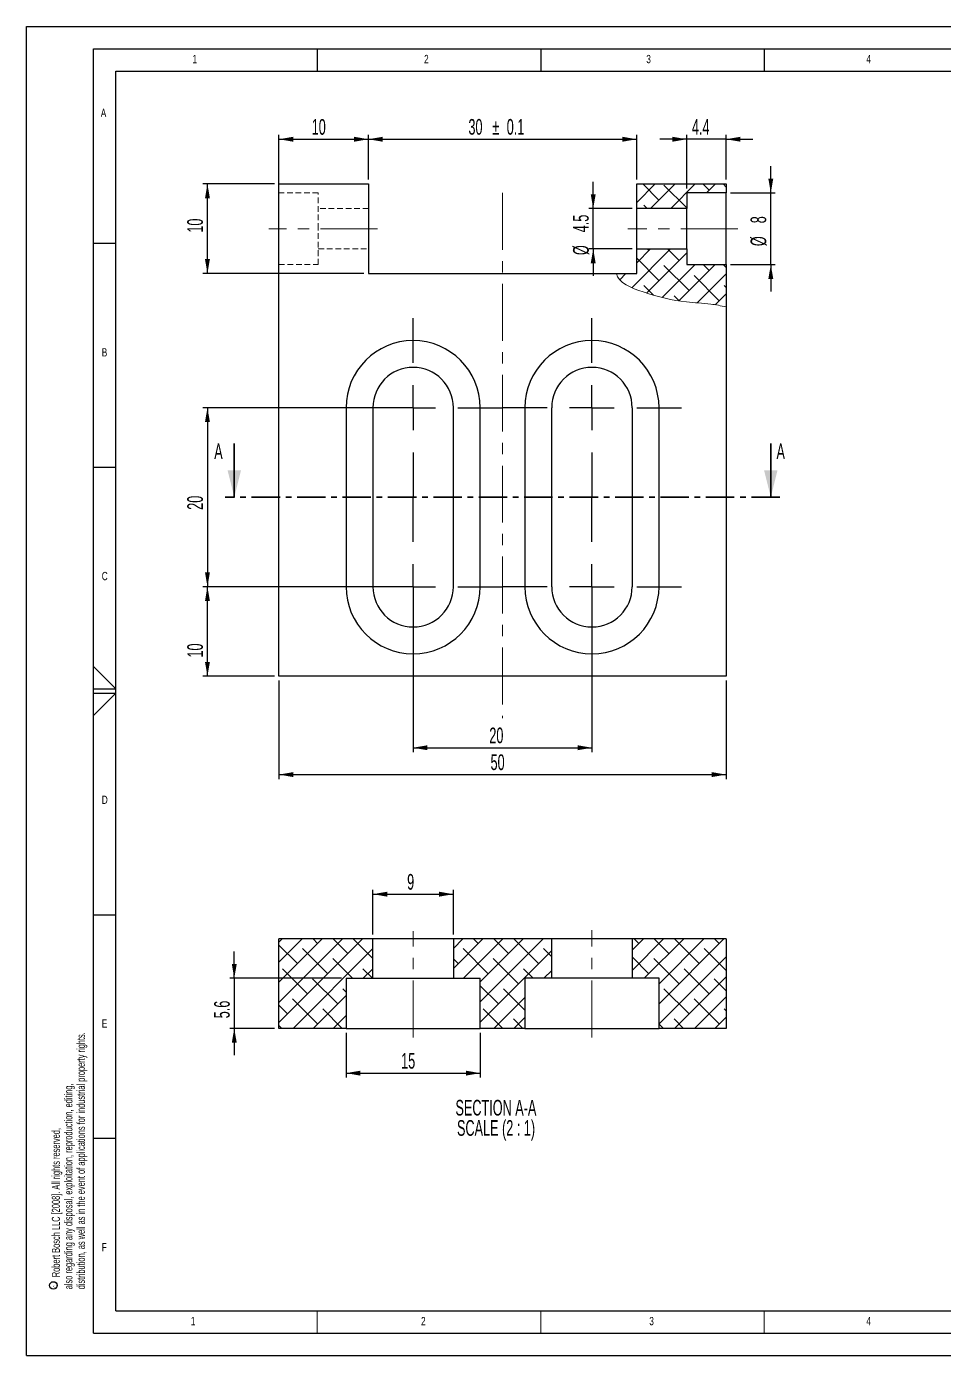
# Paper-space layout 'Sheet2' of a CAD drawing. Header units: millimetres. Extents: x 0 to 420, y 0 to 297.
# Drawn here: x 0 to 205.3, y 0 to 297 of the extents above; entities that cross this region are included whole.
import ezdxf

# ---------------------------------------------------------------- set-up
doc = ezdxf.new("R2010")
doc.units = ezdxf.units.MM
for name, pattern in [('CENTER', [10.16, 6.35, -1.27, 1.27, -1.27]), ('CENTERX2', [20.32, 12.7, -2.54, 2.54, -2.54]), ('HIDDEN', [1.905, 1.27, -0.635])]:
    doc.linetypes.add(name, pattern=pattern)
doc.layers.add('FORMAT', color=7, linetype='Continuous')
doc.layers.add('SLD-0', color=7, linetype='Continuous')
doc.styles.add('SLDTEXTSTYLE0', font='TXT', dxfattribs={"width": 0.75})
doc.styles.add('SLDTEXTSTYLE1', font='TXT', dxfattribs={"width": 0.605})
doc.dimstyles.new('SLDDIMSTYLE0', dxfattribs={"dimtxt": 3.5, "dimasz": 3.2, "dimexe": 0, "dimexo": 0.0625, "dimgap": 0.875, "dimtad": 1, "dimdec": 1, "dimlfac": 0.5, "dimrnd": 1e-09, "dimzin": 12, "dimdsep": 46, "dimtxsty": 'SLDTEXTSTYLE1', "dimsah": 1, "dimcen": 0.09, "dimadec": 0, "dimazin": 3, "dimtfac": 1, "dimtdec": 1, "dimtmove": 0, "dimatfit": 0, "dimfxl": 0, "dimfrac": 2, "dimtolj": 1, "dimtzin": 12, "dimarcsym": 0})
doc.dimstyles.new('SLDDIMSTYLE1', dxfattribs={"dimtxt": 3.5, "dimasz": 3.2, "dimexe": 0, "dimexo": 0.0625, "dimgap": 0.875, "dimtad": 1, "dimdec": 1, "dimlfac": 0.5, "dimrnd": 1e-09, "dimzin": 12, "dimdsep": 46, "dimtxsty": 'SLDTEXTSTYLE1', "dimsah": 1, "dimcen": 0.09, "dimadec": 0, "dimazin": 3, "dimtfac": 1, "dimtdec": 1, "dimtofl": 0, "dimtmove": 0, "dimatfit": 3, "dimfxl": 0, "dimfrac": 2, "dimtolj": 1, "dimtzin": 12, "dimarcsym": 0})

# ---------------------------------------------------------------- blocks, each defined once
blk = doc.blocks.new('SW_NOTE_0_1')
at = {"layer": 'SLD-0', "color": 0}
blk.add_circle((-1.07, 0.48), 0.846, dxfattribs=at)
at = {"layer": 'SLD-0', "color": 0, "insert": (-1.29, 0), "char_height": 1, "attachment_point": 1, "rotation": 90, "style": 'SLDTEXTSTYLE1'}
blk.add_mtext('c', dxfattribs=at)
blk = doc.blocks.new('_D')
at = {"layer": 'SLD-0'}
for p, q in [((166.46, 259.82), (166.46, 265.82)), ((157.46, 259.82), (167.46, 259.82)), ((166.46, 243.82), (166.46, 259.82)), ((157.46, 243.82), (167.46, 243.82)), ((166.46, 243.82), (166.46, 237.82))]:
    blk.add_line(p, q, dxfattribs=at)
for points in [[(166.46, 259.82), (167.01, 263.02), (165.91, 263.02)], [(166.46, 243.82), (165.91, 240.62), (167.01, 240.62)]]:
    blk.add_solid(points, dxfattribs=at)
at = {"layer": 'SLD-0', "char_height": 3.5, "attachment_point": 1, "rotation": 90, "style": 'SLDTEXTSTYLE1'}
for s, insert in [('8', (161.93, 253.04)), ('%%c', (161.94, 247.93))]:
    blk.add_mtext(s, dxfattribs=dict(at, insert=insert))
blk = doc.blocks.new('_D_1')
at = {"layer": 'SLD-0'}
for p, q in [((126.74, 256.32), (126.74, 262.32)), ((135.46, 256.32), (125.74, 256.32)), ((126.74, 247.32), (126.74, 256.32)), ((135.46, 247.32), (125.74, 247.32)), ((126.74, 247.32), (126.74, 241.32))]:
    blk.add_line(p, q, dxfattribs=at)
for points in [[(126.74, 256.32), (127.29, 259.52), (126.19, 259.52)], [(126.74, 247.32), (126.19, 244.12), (127.29, 244.12)]]:
    blk.add_solid(points, dxfattribs=at)
at = {"layer": 'SLD-0', "char_height": 3.5, "attachment_point": 1, "rotation": 90, "style": 'SLDTEXTSTYLE1'}
for s, insert in [('4.5', (122.22, 251.03)), ('%%c', (122.23, 245.93))]:
    blk.add_mtext(s, dxfattribs=dict(at, insert=insert))
blk = doc.blocks.new('_D_2')
at = {"layer": 'SLD-0'}
for p, q in [((147.66, 271.82), (141.66, 271.82)), ((147.66, 260.82), (147.66, 272.82)), ((156.46, 271.82), (147.66, 271.82)), ((156.46, 262.82), (156.46, 272.82)), ((156.46, 271.82), (162.46, 271.82))]:
    blk.add_line(p, q, dxfattribs=at)
for points in [[(147.66, 271.82), (144.46, 272.37), (144.46, 271.27)], [(156.46, 271.82), (159.66, 271.27), (159.66, 272.37)]]:
    blk.add_solid(points, dxfattribs=at)
at = {"layer": 'SLD-0', "insert": (148.82, 276.33), "char_height": 3.5, "attachment_point": 1, "style": 'SLDTEXTSTYLE1'}
blk.add_mtext('4.4', dxfattribs=at)
blk = doc.blocks.new('_D_3')
at = {"layer": 'SLD-0'}
for p, q in [((86.46, 170.82), (86.46, 134.82)), ((126.46, 170.82), (126.46, 134.82)), ((86.46, 135.82), (126.46, 135.82))]:
    blk.add_line(p, q, dxfattribs=at)
for points in [[(86.46, 135.82), (89.66, 135.27), (89.66, 136.37)], [(126.46, 135.82), (123.26, 136.37), (123.26, 135.27)]]:
    blk.add_solid(points, dxfattribs=at)
at = {"layer": 'SLD-0', "insert": (103.5, 140.33), "char_height": 3.5, "attachment_point": 1, "style": 'SLDTEXTSTYLE1'}
blk.add_mtext('20', dxfattribs=at)
blk = doc.blocks.new('_D_4')
at = {"layer": 'SLD-0'}
for p, q in [((85.46, 211.82), (39.46, 211.82)), ((40.46, 211.82), (40.46, 171.82)), ((85.46, 171.82), (39.46, 171.82))]:
    blk.add_line(p, q, dxfattribs=at)
for points in [[(40.46, 211.82), (39.91, 208.62), (41.01, 208.62)], [(40.46, 171.82), (41.01, 175.02), (39.91, 175.02)]]:
    blk.add_solid(points, dxfattribs=at)
at = {"layer": 'SLD-0', "insert": (35.94, 189), "char_height": 3.5, "attachment_point": 1, "rotation": 90, "style": 'SLDTEXTSTYLE1'}
blk.add_mtext('20', dxfattribs=at)
blk = doc.blocks.new('_D_5')
at = {"layer": 'SLD-0'}
for p, q in [((85.46, 171.82), (39.46, 171.82)), ((40.46, 151.82), (40.46, 171.82)), ((55.46, 151.82), (39.46, 151.82))]:
    blk.add_line(p, q, dxfattribs=at)
for points in [[(40.46, 171.82), (39.91, 168.62), (41.01, 168.62)], [(40.46, 151.82), (41.01, 155.02), (39.91, 155.02)]]:
    blk.add_solid(points, dxfattribs=at)
at = {"layer": 'SLD-0', "insert": (35.94, 155.98), "char_height": 3.5, "attachment_point": 1, "rotation": 90, "style": 'SLDTEXTSTYLE1'}
blk.add_mtext('10', dxfattribs=at)
blk = doc.blocks.new('_D_6')
at = {"layer": 'SLD-0'}
for p, q in [((76.46, 262.82), (76.46, 272.82)), ((76.46, 271.82), (136.46, 271.82)), ((136.46, 262.82), (136.46, 272.82))]:
    blk.add_line(p, q, dxfattribs=at)
for points in [[(76.46, 271.82), (79.66, 271.27), (79.66, 272.37)], [(136.46, 271.82), (133.26, 272.37), (133.26, 271.27)]]:
    blk.add_solid(points, dxfattribs=at)
at = {"layer": 'SLD-0', "char_height": 3.5, "attachment_point": 1, "style": 'SLDTEXTSTYLE1'}
for s, insert in [('30', (98.83, 276.34)), ('0.1', (107.4, 276.34)), ('%%p', (104.18, 276.33))]:
    blk.add_mtext(s, dxfattribs=dict(at, insert=insert))
blk = doc.blocks.new('_D_7')
at = {"layer": 'SLD-0'}
for p, q in [((56.46, 150.82), (56.46, 128.82)), ((156.46, 150.82), (156.46, 128.82)), ((56.46, 129.82), (156.46, 129.82))]:
    blk.add_line(p, q, dxfattribs=at)
for points in [[(56.46, 129.82), (59.66, 129.27), (59.66, 130.37)], [(156.46, 129.82), (153.26, 130.37), (153.26, 129.27)]]:
    blk.add_solid(points, dxfattribs=at)
at = {"layer": 'SLD-0', "insert": (103.78, 134.33), "char_height": 3.5, "attachment_point": 1, "style": 'SLDTEXTSTYLE1'}
blk.add_mtext('50', dxfattribs=at)
blk = doc.blocks.new('_D_8')
at = {"layer": 'SLD-0'}
for p, q in [((56.46, 258.82), (56.46, 272.82)), ((56.46, 271.82), (76.46, 271.82)), ((76.46, 262.82), (76.46, 272.82))]:
    blk.add_line(p, q, dxfattribs=at)
for points in [[(56.46, 271.82), (59.66, 271.27), (59.66, 272.37)], [(76.46, 271.82), (73.26, 272.37), (73.26, 271.27)]]:
    blk.add_solid(points, dxfattribs=at)
at = {"layer": 'SLD-0', "insert": (63.78, 276.33), "char_height": 3.5, "attachment_point": 1, "style": 'SLDTEXTSTYLE1'}
blk.add_mtext('10', dxfattribs=at)
blk = doc.blocks.new('_D_9')
at = {"layer": 'SLD-0'}
for p, q in [((55.46, 261.82), (39.46, 261.82)), ((40.46, 241.82), (40.46, 261.82)), ((75.46, 241.82), (39.46, 241.82))]:
    blk.add_line(p, q, dxfattribs=at)
for points in [[(40.46, 261.82), (39.91, 258.62), (41.01, 258.62)], [(40.46, 241.82), (41.01, 245.02), (39.91, 245.02)]]:
    blk.add_solid(points, dxfattribs=at)
at = {"layer": 'SLD-0', "insert": (35.94, 250.94), "char_height": 3.5, "attachment_point": 1, "rotation": 90, "style": 'SLDTEXTSTYLE1'}
blk.add_mtext('10', dxfattribs=at)
blk = doc.blocks.new('SW_CENTERMARKSYMBOL_0')
at = {"layer": 'SLD-0', "color": 0}
for p, q in [((0, 10), (0, 20)), ((0, 0), (0, 5)), ((-10, 0), (-20, 0)), ((0, 0), (-5, 0)), ((0, 0), (0, -5)), ((0, 0), (5, 0)), ((10, 0), (20, 0)), ((0, -10), (0, -20)), ((0, -30), (0, -20)), ((0, -40), (0, -35)), ((-10, -40), (-20, -40)), ((0, -40), (-5, -40)), ((0, -40), (0, -45)), ((0, -40), (5, -40)), ((10, -40), (20, -40)), ((0, -50), (0, -60))]:
    blk.add_line(p, q, dxfattribs=at)
blk = doc.blocks.new('SW_CENTERMARKSYMBOL_1')
at = {"layer": 'SLD-0', "color": 0}
for p, q in [((0, 10), (0, 20)), ((0, 0), (0, 5)), ((-10, 0), (-20, 0)), ((0, 0), (-5, 0)), ((0, 0), (0, -5)), ((0, 0), (5, 0)), ((10, 0), (20, 0)), ((0, -10), (0, -20)), ((0, -30), (0, -20)), ((0, -40), (0, -35)), ((-10, -40), (-20, -40)), ((0, -40), (-5, -40)), ((0, -40), (0, -45)), ((0, -40), (5, -40)), ((10, -40), (20, -40)), ((0, -50), (0, -60))]:
    blk.add_line(p, q, dxfattribs=at)
blk = doc.blocks.new('_D_10')
at = {"layer": 'SLD-0'}
for p, q in [((71.46, 72.09), (71.46, 62.09)), ((101.46, 72.09), (101.46, 62.09)), ((71.46, 63.09), (101.46, 63.09))]:
    blk.add_line(p, q, dxfattribs=at)
for points in [[(71.46, 63.09), (74.66, 62.54), (74.66, 63.64)], [(101.46, 63.09), (98.26, 63.64), (98.26, 62.54)]]:
    blk.add_solid(points, dxfattribs=at)
at = {"layer": 'SLD-0', "insert": (83.78, 67.6), "char_height": 3.5, "attachment_point": 1, "style": 'SLDTEXTSTYLE1'}
blk.add_mtext('15', dxfattribs=at)
blk = doc.blocks.new('_D_11')
at = {"layer": 'SLD-0'}
for p, q in [((77.46, 94.09), (77.46, 104.09)), ((95.46, 94.09), (95.46, 104.09)), ((77.46, 103.09), (95.46, 103.09))]:
    blk.add_line(p, q, dxfattribs=at)
for points in [[(77.46, 103.09), (80.66, 102.54), (80.66, 103.64)], [(95.46, 103.09), (92.26, 103.64), (92.26, 102.54)]]:
    blk.add_solid(points, dxfattribs=at)
at = {"layer": 'SLD-0', "insert": (85.12, 107.6), "char_height": 3.5, "attachment_point": 1, "style": 'SLDTEXTSTYLE1'}
blk.add_mtext('9', dxfattribs=at)
blk = doc.blocks.new('_D_12')
at = {"layer": 'SLD-0'}
for p, q in [((46.46, 84.29), (46.46, 90.29)), ((70.46, 84.29), (45.46, 84.29)), ((46.46, 84.29), (46.46, 73.09)), ((55.46, 73.09), (45.46, 73.09)), ((46.46, 73.09), (46.46, 67.09))]:
    blk.add_line(p, q, dxfattribs=at)
for points in [[(46.46, 84.29), (47.01, 87.49), (45.91, 87.49)], [(46.46, 73.09), (45.91, 69.89), (47.01, 69.89)]]:
    blk.add_solid(points, dxfattribs=at)
at = {"layer": 'SLD-0', "insert": (41.94, 75.35), "char_height": 3.5, "attachment_point": 1, "rotation": 90, "style": 'SLDTEXTSTYLE1'}
blk.add_mtext('5.6', dxfattribs=at)

psp = doc.layouts.new('Sheet2')

# ---------------------------------------------------------------- hatches: boundary and pattern name
at = {"linetype": 'Continuous', "lineweight": 18}
h = psp.add_hatch(dxfattribs=at)
h.set_pattern_fill('ANSI38', angle=3e-322, style=0)
h.paths.add_polyline_path([(136.46, 261.82), (136.46, 256.32), (147.66, 256.32), (147.66, 259.82), (156.46, 259.82), (156.46, 261.82)], flags=0)
h = psp.add_hatch(dxfattribs=at)
h.set_pattern_fill('ANSI38', angle=3e-322, style=0)
edge = h.paths.add_edge_path(flags=0)
edge.add_spline(control_points=[(131.93, 241.82), (132.37, 239.67), (139.32, 237.05), (145.94, 235.42), (152.45, 235.16), (155.3, 234.61), (156.46, 234.36)], knot_values=[0.222963, 0.222963, 0.222963, 0.222963, 0.281759, 0.362427, 0.40695, 0.435638, 0.435638, 0.435638, 0.435638], weights=[1, 1, 1, 1, 1, 1, 1], degree=3, periodic=0)
edge.add_line((156.46, 234.36), (156.46, 243.82))
edge.add_line((156.46, 243.82), (147.66, 243.82))
edge.add_line((147.66, 243.82), (147.66, 247.32))
edge.add_line((147.66, 247.32), (136.46, 247.32))
edge.add_line((136.46, 247.32), (136.46, 241.82))
edge.add_line((136.46, 241.82), (131.93, 241.82))
h = psp.add_hatch(dxfattribs=at)
h.set_pattern_fill('ANSI38', style=0)
h.paths.add_polyline_path([(77.46, 84.29), (77.46, 93.09), (56.46, 93.09), (56.46, 73.09), (71.46, 73.09), (71.46, 84.29)], flags=0)
h = psp.add_hatch(dxfattribs=at)
h.set_pattern_fill('ANSI38', style=0)
h.paths.add_polyline_path([(101.46, 84.29), (101.46, 73.09), (111.46, 73.09), (111.46, 84.29), (117.46, 84.29), (117.46, 93.09), (95.46, 93.09), (95.46, 84.29)], flags=0)
h = psp.add_hatch(dxfattribs=at)
h.set_pattern_fill('ANSI38', style=0)
h.paths.add_polyline_path([(156.46, 73.09), (156.46, 93.09), (135.46, 93.09), (135.46, 84.29), (141.46, 84.29), (141.46, 73.09)], flags=0)

# ---------------------------------------------------------------- linework, layer by layer
at = {"color": 7, "linetype": 'Continuous', "lineweight": 25}
for p, q in [((56.46, 261.82), (76.46, 261.82)), ((56.46, 257.82), (56.46, 261.82)), ((76.46, 261.82), (76.46, 257.82)), ((136.46, 261.82), (156.46, 261.82)), ((136.46, 256.32), (136.46, 261.82)), ((156.46, 261.82), (156.46, 259.82)), ((156.46, 259.82), (147.66, 259.82)), ((147.66, 259.82), (147.66, 256.32)), ((156.46, 243.82), (156.46, 259.82)), ((56.46, 151.82), (56.46, 257.82)), ((76.46, 257.82), (76.46, 241.82)), ((136.46, 247.32), (136.46, 256.32)), ((147.66, 256.32), (136.46, 256.32)), ((147.66, 247.32), (147.66, 256.32)), ((136.46, 241.82), (136.46, 247.32)), ((136.46, 247.32), (147.66, 247.32)), ((147.66, 247.32), (147.66, 243.82)), ((147.66, 243.82), (156.46, 243.82)), ((156.46, 243.82), (156.46, 234.36)), ((76.46, 241.82), (131.93, 241.82)), ((131.93, 241.82), (136.46, 241.82)), ((156.46, 234.36), (156.46, 151.82)), ((71.46, 211.82), (71.46, 171.82)), ((77.46, 211.82), (77.46, 171.82)), ((95.46, 171.82), (95.46, 211.82)), ((101.46, 171.82), (101.46, 211.82)), ((111.46, 211.82), (111.46, 171.82)), ((117.46, 171.82), (117.46, 211.82)), ((135.46, 211.82), (135.46, 171.82)), ((141.46, 171.82), (141.46, 211.82)), ((156.46, 151.82), (56.46, 151.82)), ((56.46, 73.09), (56.46, 93.09)), ((77.46, 93.09), (56.46, 93.09)), ((77.46, 84.29), (77.46, 93.09)), ((95.46, 93.09), (77.46, 93.09)), ((117.46, 93.09), (95.46, 93.09)), ((95.46, 93.09), (95.46, 84.29)), ((117.46, 84.29), (117.46, 93.09)), ((135.46, 93.09), (117.46, 93.09)), ((156.46, 93.09), (135.46, 93.09)), ((135.46, 93.09), (135.46, 84.29)), ((156.46, 93.09), (156.46, 73.09)), ((71.46, 84.29), (77.46, 84.29)), ((71.46, 84.29), (71.46, 73.09)), ((77.46, 84.29), (95.46, 84.29)), ((95.46, 84.29), (101.46, 84.29)), ((101.46, 73.09), (101.46, 84.29)), ((117.46, 84.29), (111.46, 84.29)), ((111.46, 84.29), (111.46, 73.09)), ((135.46, 84.29), (117.46, 84.29)), ((141.46, 84.29), (135.46, 84.29)), ((141.46, 73.09), (141.46, 84.29)), ((71.46, 73.09), (56.46, 73.09)), ((71.46, 73.09), (101.46, 73.09)), ((111.46, 73.09), (101.46, 73.09)), ((111.46, 73.09), (141.46, 73.09)), ((156.46, 73.09), (141.46, 73.09))]:
    psp.add_line(p, q, dxfattribs=at)
at = {"color": 7, "linetype": 'HIDDEN', "lineweight": 18}
for p, q in [((65.26, 259.82), (56.46, 259.82)), ((65.26, 251.82), (65.26, 259.82)), ((76.46, 256.32), (65.26, 256.32)), ((65.26, 243.82), (65.26, 251.82)), ((65.26, 247.32), (76.46, 247.32)), ((56.46, 243.82), (65.26, 243.82))]:
    psp.add_line(p, q, dxfattribs=at)
at = {"color": 7, "linetype": 'Continuous', "lineweight": 35}
for p, q in [((46.46, 203.82), (46.46, 191.82)), ((166.46, 203.82), (166.46, 191.82))]:
    psp.add_line(p, q, dxfattribs=at)
at = {"color": 7, "linetype": 'CENTER', "lineweight": 35}
psp.add_line((168.46, 191.82), (44.46, 191.82), dxfattribs=at)
at = {"color": 7, "linetype": 'Continuous', "lineweight": 25}
for centre, radius, start, end in [((86.46, 211.82), 15, 0, 180), ((126.46, 211.82), 15, 0, 180), ((86.46, 211.82), 9, 0, 180), ((126.46, 211.82), 9, 0, 180), ((86.46, 171.82), 15, 180, 0), ((86.46, 171.82), 9, 180, 0), ((126.46, 171.82), 15, 180, 0), ((126.46, 171.82), 9, 180, 0)]:
    psp.add_arc(centre, radius, start, end, dxfattribs=at)
at = {"color": 7, "linetype": 'Continuous', "lineweight": 18}
psp.add_open_spline([(131.93, 241.82), (132.37, 239.67), (139.32, 237.05), (145.94, 235.42), (152.45, 235.16), (155.3, 234.61), (156.46, 234.36)], degree=3, knots=[0.2229631, 0.2229631, 0.2229631, 0.2229631, 0.2817595, 0.3624274, 0.4069499, 0.435638, 0.435638, 0.435638, 0.435638], dxfattribs=at)
at = {"color": 7, "linetype": 'Continuous', "lineweight": 35}
for points in [[(46.46, 191.82), (47.96, 197.82), (44.96, 197.82)], [(166.46, 191.82), (167.96, 197.82), (164.96, 197.82)]]:
    psp.add_solid(points, dxfattribs=at)
at = {"layer": 'FORMAT'}
for p, q in [((20, 248.5), (15, 248.5)), ((15, 198.5), (20, 198.5)), ((15, 98.5), (20, 98.5)), ((20, 48.5), (15, 48.5))]:
    psp.add_line(p, q, dxfattribs=at)
at = {"layer": 'SLD-0'}
for p, q in [((0, 0), (0, 297)), ((0, 297), (420, 297)), ((15, 292), (415, 292)), ((15, 5), (15, 292)), ((65, 292), (65, 287)), ((115, 292), (115, 287)), ((165, 292), (165, 287)), ((20, 10), (20, 287)), ((20, 287), (410, 287)), ((20, 149), (15, 153.98)), ((15, 149), (20, 149)), ((15, 148), (20, 148)), ((20, 10), (410, 10)), ((15, 5), (415, 5)), ((0, 0), (420, 0))]:
    psp.add_line(p, q, dxfattribs=at)
at = {"layer": 'SLD-0', "linetype": 'CENTERX2', "lineweight": 18}
for p, q in [((106.46, 259.82), (106.46, 142.41)), ((78.46, 251.82), (54.22, 251.82)), ((159.06, 251.82), (134.46, 251.82)), ((126.46, 71.09), (126.46, 95.06)), ((86.46, 71.09), (86.46, 94.84))]:
    psp.add_line(p, q, dxfattribs=at)
at = {"layer": 'SLD-0', "color": 7, "linetype": 'Continuous', "lineweight": 18}
for p, q in [((20, 148), (15, 143.02)), ((65, 5), (65, 10)), ((115, 5), (115, 10)), ((165, 5), (165, 10))]:
    psp.add_line(p, q, dxfattribs=at)

# ---------------------------------------------------------------- block references
at = {"layer": 'SLD-0'}
for name, p in [('SW_CENTERMARKSYMBOL_0', (86.46, 211.82)), ('SW_CENTERMARKSYMBOL_1', (126.46, 211.82)), ('SW_NOTE_0_1', (7.08, 15.16))]:
    psp.add_blockref(name, p, dxfattribs=at)

# ---------------------------------------------------------------- texts
at = {"color": 7, "linetype": 'Continuous', "char_height": 3.5, "attachment_point": 1, "style": 'SLDTEXTSTYLE1'}
for insert in [(41.98, 203.82), (167.73, 203.82)]:
    psp.add_mtext('A', dxfattribs=dict(at, insert=insert))
at = {"layer": 'FORMAT', "char_height": 1.85, "attachment_point": 1, "style": 'SLDTEXTSTYLE0'}
for s, insert in [('1', (37.12, 290.67)), ('2', (88.91, 290.67)), ('3', (138.61, 290.67)), ('4', (187.82, 290.67)), ('A', (16.6, 278.62)), ('B', (16.82, 225.12)), ('C', (16.82, 175.12)), ('D', (16.82, 125.12)), ('E', (16.82, 75.12)), ('F', (16.82, 25.12)), ('1', (36.73, 8.6)), ('2', (88.23, 8.6)), ('3', (139.28, 8.6)), ('4', (187.82, 8.6))]:
    psp.add_mtext(s, dxfattribs=dict(at, insert=insert))
at = {"layer": 'SLD-0', "char_height": 1.8, "attachment_point": 1, "rotation": 90, "style": 'SLDTEXTSTYLE1'}
for s, insert in [('distribution, as well as in the event of applications for industrial property rights.', (11.26, 14.78)), ('also regarding any disposal, exploitation, reproduction, editing,', (8.46, 14.78)), ('Robert Bosch LLC [2008]. All rights reserved,', (5.66, 17.48))]:
    psp.add_mtext(s, dxfattribs=dict(at, insert=insert))
at = {"layer": 'SLD-0', "char_height": 3.5, "attachment_point": 2, "style": 'SLDTEXTSTYLE1'}
for s, insert in [('SECTION A-A', (104.98, 57.12)), ('SCALE (2 : 1)', (105.01, 52.59))]:
    psp.add_mtext(s, dxfattribs=dict(at, insert=insert))

# ---------------------------------------------------------------- dimensions: what is measured, and where the dimension line sits
at = {"layer": 'SLD-0'}
for base, p1, p2, dimstyle, picture, middle in [((76.46, 271.82), (56.46, 257.82), (76.46, 261.82), 'SLDDIMSTYLE1', '_D_8', (66.46, 271.82)), ((147.66, 271.82), (156.46, 261.82), (147.66, 259.82), 'SLDDIMSTYLE0', '_D_2', (152.16, 271.82)), ((126.46, 135.82), (86.46, 171.82), (126.46, 171.82), 'SLDDIMSTYLE1', '_D_3', (106.18, 135.82)), ((156.46, 129.82), (56.46, 151.82), (156.46, 151.82), 'SLDDIMSTYLE1', '_D_7', (106.46, 129.82)), ((95.46, 103.09), (77.46, 93.09), (95.46, 93.09), 'SLDDIMSTYLE1', '_D_11', (86.46, 103.09)), ((101.46, 63.09), (71.46, 73.09), (101.46, 73.09), 'SLDDIMSTYLE1', '_D_10', (86.46, 63.09))]:
    dim = psp.add_linear_dim(base=base, p1=p1, p2=p2, dimstyle=dimstyle, dxfattribs=at)
    dim.commit()
    dim.dimension.update_dxf_attribs({"geometry": picture, "text_midpoint": middle, "dimtype": 160})
dim = psp.add_linear_dim(base=(136.46, 271.82), p1=(76.46, 261.82), p2=(136.46, 261.82), text='<>%%p0.1', dimstyle='SLDDIMSTYLE1', dxfattribs=at)
dim.commit()
dim.dimension.update_dxf_attribs({"geometry": '_D_6', "text_midpoint": (106.46, 271.82), "dimtype": 160})
for base, p1, p2, picture, middle in [((166.46, 259.82), (156.46, 243.82), (156.46, 259.82), '_D', (166.46, 251.82)), ((126.74, 256.32), (136.46, 247.32), (136.46, 256.32), '_D_1', (126.74, 251.82))]:
    dim = psp.add_linear_dim(base=base, p1=p1, p2=p2, angle=90, text='%%c<>', dimstyle='SLDDIMSTYLE0', dxfattribs=at)
    dim.commit()
    dim.dimension.update_dxf_attribs({"geometry": picture, "text_midpoint": middle, "dimtype": 160})
for base, p1, p2, dimstyle, picture, middle in [((40.46, 261.82), (76.46, 241.82), (56.46, 261.82), 'SLDDIMSTYLE1', '_D_9', (40.46, 253.61)), ((40.46, 171.82), (86.46, 211.82), (86.46, 171.82), 'SLDDIMSTYLE1', '_D_4', (40.46, 191.67)), ((40.46, 171.82), (56.46, 151.82), (86.46, 171.82), 'SLDDIMSTYLE1', '_D_5', (40.46, 158.66)), ((46.46, 73.09), (71.46, 84.29), (56.46, 73.09), 'SLDDIMSTYLE0', '_D_12', (46.46, 78.69))]:
    dim = psp.add_linear_dim(base=base, p1=p1, p2=p2, angle=90, dimstyle=dimstyle, dxfattribs=at)
    dim.commit()
    dim.dimension.update_dxf_attribs({"geometry": picture, "text_midpoint": middle, "dimtype": 160})

doc.saveas('drawing.dxf')
